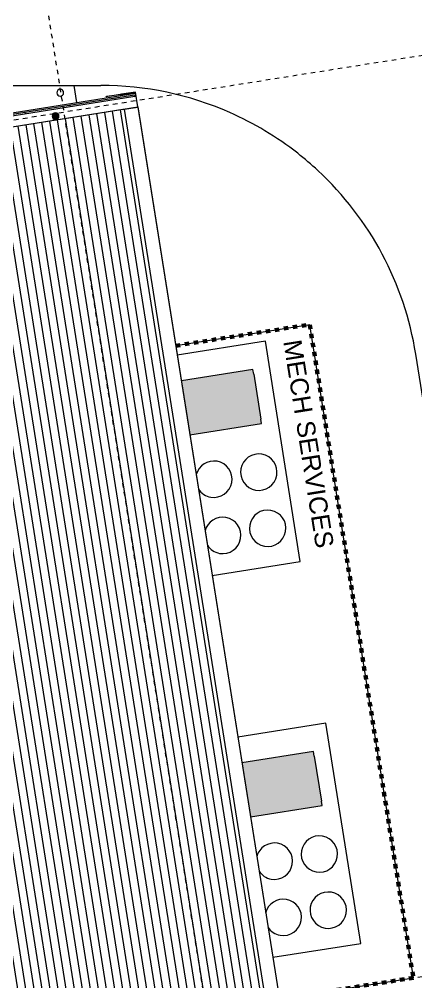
# Model space of a CAD drawing. Header units: metres. Extents: x -2358 to -2216, y 3959 to 4067.
# Drawn here: x -2238.38 to -2229.67, y 4033.44 to 4054.6 of the extents above; entities that cross this region are included whole.
import ezdxf

# ---------------------------------------------------------------- set-up
doc = ezdxf.new("R2010")
doc.units = ezdxf.units.M
doc.linetypes.add('AEC_Dash 3mm', pattern=[0.006, 0.003, -0.003])
doc.linetypes.add('Grid Line', pattern=[0.021, 0.012, -0.003, 0.003, -0.003])
for name, color, linetype, lineweight in [('A-AREA', 32, 'AEC_Dash 3mm', 60), ('A-FLOR', 192, 'Continuous', 5), ('A-GENM', 13, 'Continuous', 5), ('A-ROOF', 132, 'Continuous', 5), ('A-ROOF-OTLN', 132, 'Continuous', 5), ('A-ROOF-PATT', 132, 'Continuous', 5), ('A-WALL', 113, 'Continuous', 5), ('C-PRKG', 70, 'Continuous', 5), ('G-ANNO-TEXT', 231, 'Continuous', 5), ('P-SANR-FIXT', 6, 'Continuous', 5), ('S-GRID', 1, 'Continuous', 5)]:
    doc.layers.add(name, color=color, linetype=linetype, lineweight=lineweight)
doc.styles.add('Arial_1', font='arial.ttf', dxfattribs={"height": 0.4})

# ---------------------------------------------------------------- blocks, each defined once
blk = doc.blocks.new('Mechanical - Condensers - Mechanical - Condensers-1249279-ROOF - Part B')
at = {"layer": 'A-GENM'}
for points in [[(-2234.805, 4046.547), (-2233.233, 4046.796), (-2233.249, 4046.895), (-2234.821, 4046.645), (-2234.808, 4046.561)], [(-2234.649, 4045.56), (-2233.077, 4045.809), (-2233.233, 4046.796), (-2234.805, 4046.547), (-2234.673, 4045.712)], [(-2234.633, 4045.461), (-2233.062, 4045.712), (-2233.077, 4045.809), (-2234.649, 4045.56), (-2234.634, 4045.462)], [(-2233.475, 4038.152), (-2231.904, 4038.401), (-2231.919, 4038.5), (-2233.491, 4038.249), (-2233.478, 4038.166)], [(-2233.319, 4037.164), (-2231.747, 4037.413), (-2231.904, 4038.401), (-2233.475, 4038.152), (-2233.376, 4037.523)], [(-2233.303, 4037.066), (-2231.731, 4037.315), (-2231.747, 4037.413), (-2233.319, 4037.164), (-2233.304, 4037.067)]]:
    blk.add_hatch(color=256, dxfattribs=at).paths.add_polyline_path(points)
for p, q in [((-2232.977, 4047.519), (-2234.911, 4047.213)), ((-2232.21, 4042.68), (-2232.977, 4047.519)), ((-2233.249, 4046.895), (-2234.821, 4046.646)), ((-2233.233, 4046.796), (-2233.249, 4046.895)), ((-2233.233, 4046.796), (-2233.077, 4045.809)), ((-2234.633, 4045.461), (-2233.061, 4045.71)), ((-2233.061, 4045.71), (-2233.077, 4045.809)), ((-2234.144, 4042.373), (-2232.21, 4042.68)), ((-2231.647, 4039.124), (-2233.581, 4038.818)), ((-2230.881, 4034.284), (-2231.647, 4039.124)), ((-2231.919, 4038.5), (-2233.491, 4038.251)), ((-2231.904, 4038.401), (-2231.919, 4038.5)), ((-2231.904, 4038.401), (-2231.747, 4037.413)), ((-2231.731, 4037.315), (-2231.747, 4037.413)), ((-2233.303, 4037.066), (-2231.731, 4037.315)), ((-2232.814, 4033.978), (-2230.881, 4034.284))]:
    blk.add_line(p, q, dxfattribs=at)
for centre, start, end in [((-2233.122, 4044.642), 80.0003, 260.0003), ((-2233.122, 4044.642), 260.0003, 80.0003), ((-2234.109, 4044.486), 80.0003, 165.3942), ((-2234.109, 4044.486), 260.0003, 80.0003), ((-2234.109, 4044.486), 212.7138, 260.0003), ((-2232.926, 4043.408), 80.0003, 260.0003), ((-2232.926, 4043.408), 260.0003, 80.0003), ((-2233.914, 4043.251), 80.0003, 165.3885), ((-2233.914, 4043.251), 260.0003, 80.0003), ((-2233.914, 4043.251), 212.7191, 260.0003), ((-2231.792, 4036.247), 80.0003, 260.0003), ((-2231.792, 4036.247), 260.0003, 80.0003), ((-2232.779, 4036.09), 80.0003, 165.3339), ((-2232.779, 4036.09), 260.0003, 80.0003), ((-2232.779, 4036.09), 212.7698, 260.0003), ((-2232.584, 4034.856), 80.0003, 165.3282), ((-2232.584, 4034.856), 260.0003, 80.0003), ((-2231.596, 4035.012), 80.0003, 260.0003), ((-2231.596, 4035.012), 260.0003, 80.0003), ((-2232.584, 4034.856), 212.7751, 260.0003)]:
    blk.add_arc(centre, 0.4, start, end, dxfattribs=at)
blk = doc.blocks.new('Downpipe - L Spreader - Default-V1-ROOF - Part B')
at = {"layer": 'P-SANR-FIXT'}
blk.add_hatch(color=11, dxfattribs=at).paths.add_polyline_path([(-0.04, 0.435), (-0.02, 0.438), (-0.002, 0.445), (0.013, 0.457), (0.025, 0.473), (0.033, 0.491), (0.035, 0.51), (0.033, 0.529), (0.025, 0.548), (0.013, 0.563), (-0.002, 0.575), (-0.02, 0.582), (-0.04, 0.585), (-0.059, 0.582), (-0.077, 0.575), (-0.094, 0.562), (-0.105, 0.548), (-0.112, 0.529), (-0.115, 0.51), (-0.112, 0.491), (-0.105, 0.473), (-0.092, 0.456), (-0.077, 0.445), (-0.059, 0.438)])
for start, end in [(0, 180), (180, 0)]:
    blk.add_arc((-0.04, 0.51), 0.075, start, end, dxfattribs=at)
blk = doc.blocks.new('Roof Gutters3 - Roof Gutters-1885272-ROOF - Part B')
at = {"layer": 'A-ROOF'}
for p, q in [((-2236.165, 4052.942), (-2236.481, 4052.892)), ((-2236.481, 4052.892), (-2236.456, 4052.904)), ((-2236.456, 4052.904), (-2236.139, 4052.954)), ((-2236.139, 4052.954), (-2236.165, 4052.942)), ((-2236.165, 4052.942), (-2236.154, 4052.943)), ((-2236.152, 4052.92), (-2236.156, 4052.943)), ((-2236.154, 4052.943), (-2235.836, 4052.994)), ((-2236.154, 4052.943), (-2236.138, 4052.951)), ((-2235.833, 4052.997), (-2236.139, 4052.954)), ((-2236.138, 4052.951), (-2235.836, 4052.994)), ((-2235.836, 4052.994), (-2235.785, 4052.67)), ((-2235.782, 4052.67), (-2235.833, 4052.997)), ((-2236.106, 4052.614), (-2236.079, 4052.619)), ((-2236.079, 4052.619), (-2235.775, 4052.666)), ((-2236.079, 4052.619), (-2232.973, 4033.01)), ((-2235.775, 4052.666), (-2235.769, 4052.627)), ((-2235.775, 4052.666), (-2232.669, 4033.058)), ((-2235.769, 4052.627), (-2232.669, 4033.058))]:
    blk.add_line(p, q, dxfattribs=at)
blk = doc.blocks.new('Bollard_Typical - 150mm Diameter - BOL001 _fixed_-1895789-ROOF - Part B')
at = {"layer": 'C-PRKG'}
for start, end in [(360, 180), (180, 0)]:
    blk.add_arc((0.0012, -0.075), 0.075, start, end, dxfattribs=at)

msp = doc.modelspace()

# ---------------------------------------------------------------- hatches: boundary and pattern name
at = {"layer": 'A-ROOF-PATT'}
h = msp.add_hatch(dxfattribs=at)
h.set_pattern_fill('FP_5', color=256, style=0, pattern_type=2)
h.set_pattern_definition([(279, (-407.231, -207.713), (0.1728454596, 0.0273760314), [])])
h.paths.add_polyline_path([(-2322.602, 4019.156), (-2233.048, 4033.309), (-2236.106, 4052.614), (-2325.791, 4038.408), (-2325.542, 4036.836), (-2325.405, 4036.856), (-2322.871, 4020.853)])
h.paths.add_polyline_path([(-2318.159, 4029.239), (-2318.156, 4029.24), (-2318.156, 4029.239)])
h.paths.add_polyline_path([(-2283.786, 4034.822), (-2283.786, 4034.822), (-2283.782, 4034.822)])
h.paths.add_polyline_path([(-2255.622, 4039.355), (-2255.622, 4039.355), (-2255.618, 4039.355)])
h.paths.add_polyline_path([(-2244.356, 4041.169), (-2244.356, 4041.169), (-2244.352, 4041.169)])
h.paths.add_polyline_path([(-2239.344, 4041.923), (-2239.342, 4041.924), (-2239.342, 4041.924)])
h.paths.add_polyline_path([(-2323.545, 4028.254), (-2323.569, 4028.408), (-2323.025, 4028.496), (-2323.019, 4028.456), (-2322.97, 4028.463), (-2322.785, 4028.494), (-2317.745, 4029.308), (-2317.753, 4029.354), (-2317.749, 4029.353), (-2317.748, 4029.356), (-2317.584, 4029.382), (-2317.583, 4029.382), (-2317.58, 4029.381), (-2317.572, 4029.334), (-2312.112, 4030.213), (-2312.12, 4030.26), (-2312.116, 4030.26), (-2312.115, 4030.262), (-2311.951, 4030.288), (-2311.95, 4030.289), (-2311.947, 4030.288), (-2311.939, 4030.241), (-2306.479, 4031.12), (-2306.487, 4031.167), (-2306.483, 4031.167), (-2306.482, 4031.169), (-2306.318, 4031.195), (-2306.317, 4031.195), (-2306.314, 4031.195), (-2306.306, 4031.148), (-2300.846, 4032.027), (-2300.854, 4032.074), (-2300.85, 4032.073), (-2300.85, 4032.076), (-2300.685, 4032.102), (-2300.684, 4032.102), (-2300.681, 4032.101), (-2300.673, 4032.054), (-2295.213, 4032.933), (-2295.221, 4032.98), (-2295.217, 4032.98), (-2295.217, 4032.982), (-2295.052, 4033.008), (-2295.051, 4033.009), (-2295.048, 4033.008), (-2295.041, 4032.961), (-2289.58, 4033.84), (-2289.588, 4033.887), (-2289.584, 4033.887), (-2289.584, 4033.889), (-2289.419, 4033.915), (-2289.418, 4033.915), (-2289.415, 4033.915), (-2289.408, 4033.868), (-2283.948, 4034.746), (-2283.955, 4034.794), (-2283.951, 4034.793), (-2283.951, 4034.796), (-2283.786, 4034.821), (-2283.786, 4034.822), (-2283.782, 4034.821), (-2283.775, 4034.774), (-2278.315, 4035.653), (-2278.322, 4035.7), (-2278.318, 4035.7), (-2278.318, 4035.702), (-2278.153, 4035.728), (-2278.153, 4035.729), (-2278.149, 4035.728), (-2278.142, 4035.681), (-2272.682, 4036.56), (-2272.689, 4036.607), (-2272.686, 4036.606), (-2272.685, 4036.609), (-2272.52, 4036.635), (-2272.52, 4036.635), (-2272.516, 4036.635), (-2272.509, 4036.588), (-2267.049, 4037.466), (-2267.056, 4037.513), (-2267.053, 4037.513), (-2267.052, 4037.515), (-2266.887, 4037.541), (-2266.887, 4037.542), (-2266.884, 4037.541), (-2266.876, 4037.494), (-2261.416, 4038.373), (-2261.423, 4038.42), (-2261.42, 4038.42), (-2261.419, 4038.422), (-2261.254, 4038.448), (-2261.254, 4038.448), (-2261.251, 4038.448), (-2261.243, 4038.401), (-2255.783, 4039.28), (-2255.791, 4039.327), (-2255.787, 4039.326), (-2255.786, 4039.329), (-2255.622, 4039.355), (-2255.621, 4039.355), (-2255.618, 4039.355), (-2255.61, 4039.308), (-2250.15, 4040.186), (-2250.158, 4040.233), (-2250.154, 4040.233), (-2250.153, 4040.235), (-2249.989, 4040.261), (-2249.988, 4040.262), (-2249.985, 4040.261), (-2249.977, 4040.214), (-2244.517, 4041.093), (-2244.525, 4041.14), (-2244.521, 4041.14), (-2244.52, 4041.142), (-2244.356, 4041.168), (-2244.355, 4041.168), (-2244.352, 4041.168), (-2244.344, 4041.12), (-2244.156, 4041.15), (-2243.971, 4041.181), (-2239.07, 4041.969), (-2239.076, 4042.008), (-2238.531, 4042.095), (-2238.508, 4041.941), (-2239.052, 4041.854), (-2239.069, 4041.961), (-2239.155, 4041.947), (-2239.159, 4041.946), (-2239.192, 4041.942), (-2239.29, 4041.926), (-2239.301, 4041.923), (-2244.343, 4041.112), (-2244.32, 4040.971), (-2244.324, 4040.974), (-2244.325, 4040.972), (-2244.337, 4040.97), (-2244.49, 4040.946), (-2244.49, 4040.945), (-2244.493, 4040.945), (-2244.516, 4041.085), (-2249.976, 4040.206), (-2249.953, 4040.065), (-2249.957, 4040.067), (-2249.958, 4040.065), (-2249.97, 4040.063), (-2250.123, 4040.039), (-2250.123, 4040.039), (-2250.126, 4040.039), (-2250.149, 4040.179), (-2255.609, 4039.3), (-2255.586, 4039.158), (-2255.59, 4039.161), (-2255.591, 4039.158), (-2255.603, 4039.156), (-2255.755, 4039.132), (-2255.755, 4039.132), (-2255.759, 4039.132), (-2255.782, 4039.272), (-2261.242, 4038.393), (-2261.219, 4038.251), (-2261.223, 4038.254), (-2261.224, 4038.252), (-2261.236, 4038.25), (-2261.388, 4038.226), (-2261.388, 4038.225), (-2261.392, 4038.225), (-2261.415, 4038.365), (-2266.875, 4037.486), (-2266.852, 4037.345), (-2266.856, 4037.347), (-2266.857, 4037.345), (-2266.869, 4037.343), (-2267.021, 4037.319), (-2267.021, 4037.319), (-2267.025, 4037.319), (-2267.048, 4037.459), (-2272.508, 4036.58), (-2272.485, 4036.438), (-2272.489, 4036.441), (-2272.49, 4036.438), (-2272.502, 4036.436), (-2272.654, 4036.412), (-2272.654, 4036.412), (-2272.658, 4036.412), (-2272.68, 4036.552), (-2278.141, 4035.673), (-2278.118, 4035.531), (-2278.122, 4035.534), (-2278.122, 4035.532), (-2278.134, 4035.53), (-2278.287, 4035.506), (-2278.287, 4035.505), (-2278.291, 4035.505), (-2278.313, 4035.645), (-2283.773, 4034.766), (-2283.751, 4034.625), (-2283.755, 4034.628), (-2283.755, 4034.625), (-2283.767, 4034.623), (-2283.92, 4034.599), (-2283.92, 4034.599), (-2283.924, 4034.599), (-2283.946, 4034.739), (-2289.406, 4033.86), (-2289.384, 4033.718), (-2289.388, 4033.721), (-2289.388, 4033.719), (-2289.4, 4033.716), (-2289.553, 4033.692), (-2289.553, 4033.692), (-2289.557, 4033.692), (-2289.579, 4033.832), (-2295.039, 4032.953), (-2295.016, 4032.811), (-2295.021, 4032.814), (-2295.021, 4032.812), (-2295.033, 4032.81), (-2295.186, 4032.786), (-2295.186, 4032.785), (-2295.19, 4032.786), (-2295.212, 4032.925), (-2300.672, 4032.046), (-2300.649, 4031.905), (-2300.654, 4031.908), (-2300.654, 4031.905), (-2300.666, 4031.903), (-2300.819, 4031.879), (-2300.819, 4031.879), (-2300.823, 4031.879), (-2300.845, 4032.019), (-2306.305, 4031.14), (-2306.282, 4030.998), (-2306.286, 4031.001), (-2306.287, 4030.999), (-2306.299, 4030.996), (-2306.452, 4030.973), (-2306.452, 4030.972), (-2306.455, 4030.972), (-2306.478, 4031.112), (-2311.938, 4030.233), (-2311.915, 4030.091), (-2311.919, 4030.094), (-2311.92, 4030.092), (-2311.932, 4030.09), (-2312.085, 4030.066), (-2312.085, 4030.065), (-2312.088, 4030.066), (-2312.111, 4030.205), (-2317.571, 4029.327), (-2317.548, 4029.185), (-2317.552, 4029.188), (-2317.553, 4029.185), (-2317.565, 4029.183), (-2317.718, 4029.159), (-2317.718, 4029.159), (-2317.721, 4029.159), (-2317.746, 4029.299), (-2317.941, 4029.267), (-2317.941, 4029.268), (-2317.969, 4029.263), (-2317.979, 4029.261), (-2318.007, 4029.257), (-2318.104, 4029.242), (-2318.116, 4029.239), (-2323.017, 4028.447), (-2323.002, 4028.342), (-2323.501, 4028.261)])

# ---------------------------------------------------------------- linework, layer by layer
at = {"layer": 'A-AREA'}
for p, q in [((-2234.944, 4047.421), (-2232.006, 4047.887)), ((-2232.001, 4047.883), (-2229.727, 4033.527)), ((-2229.727, 4033.527), (-2232.669, 4033.061))]:
    msp.add_line(p, q, dxfattribs=at)
at = {"layer": 'A-FLOR'}
for p, q in [((-2256.858, 4053.144), (-2236.588, 4053.144)), ((-2237.188, 4053.144), (-2237.128, 4052.766)), ((-2232.001, 4047.883), (-2234.943, 4047.417)), ((-2229.727, 4033.527), (-2232.001, 4047.883)), ((-2228.974, 4042.817), (-2229.674, 4047.239)), ((-2232.669, 4033.061), (-2229.727, 4033.527))]:
    msp.add_line(p, q, dxfattribs=at)
for start, end in [(66.1766, 90), (51.8825, 66.1766), (47.1178, 51.8825), (9.0003, 47.1178)]:
    msp.add_arc((-2236.588, 4046.144), 7, start, end, dxfattribs=at)
at = {"layer": 'A-ROOF'}
msp.add_line((-2236.106, 4052.614), (-2325.791, 4038.408), dxfattribs=at)
at = {"layer": 'A-ROOF-OTLN'}
for p, q in [((-2325.971, 4038.694), (-2235.832, 4052.971)), ((-2235.846, 4052.903), (-2235.822, 4052.907)), ((-2325.923, 4038.393), (-2235.782, 4052.67)), ((-2235.782, 4052.67), (-2235.781, 4052.665))]:
    msp.add_line(p, q, dxfattribs=at)
at = {"layer": 'A-WALL'}
for p, q in [((-2243.198, 4051.774), (-2235.852, 4052.937)), ((-2235.845, 4052.898), (-2243.191, 4051.734)), ((-2236.284, 4052.869), (-2236.278, 4052.829)), ((-2235.852, 4052.937), (-2235.845, 4052.898)), ((-2237.272, 4052.712), (-2237.265, 4052.673)), ((-2238.259, 4052.556), (-2238.253, 4052.517))]:
    msp.add_line(p, q, dxfattribs=at)
at = {"layer": 'S-GRID', "linetype": 'Grid Line'}
for p, q in [((-2229.896, 4005.19), (-2239.39, 4065.128)), ((-2326.008, 4038.526), (-2226.64, 4054.265)), ((-2322.866, 4018.774), (-2223.511, 4034.511))]:
    msp.add_line(p, q, dxfattribs=at)

# ---------------------------------------------------------------- block references
at = {"layer": 'A-GENM'}
msp.add_blockref('Mechanical - Condensers - Mechanical - Condensers-1249279-ROOF - Part B', (0, 0), dxfattribs=at)
at = {"layer": 'A-ROOF'}
msp.add_blockref('Roof Gutters3 - Roof Gutters-1885272-ROOF - Part B', (0, 0), dxfattribs=at)
at = {"layer": 'C-PRKG'}
msp.add_blockref('Bollard_Typical - 150mm Diameter - BOL001 _fixed_-1895789-ROOF - Part B', (-2237.485, 4053.058), dxfattribs=at)
at = {"layer": 'P-SANR-FIXT'}
msp.add_blockref('Downpipe - L Spreader - Default-V1-ROOF - Part B', (-2237.546, 4051.955), dxfattribs=at)

# ---------------------------------------------------------------- texts
at = {"layer": 'G-ANNO-TEXT', "color": 7, "insert": (-2232.191, 4047.581), "char_height": 0.4, "width": 5.91645, "attachment_point": 1, "rotation": 279.0003, "style": 'Arial_1'}
msp.add_mtext('MECH SERVICES ', dxfattribs=at)

doc.saveas('drawing.dxf')
